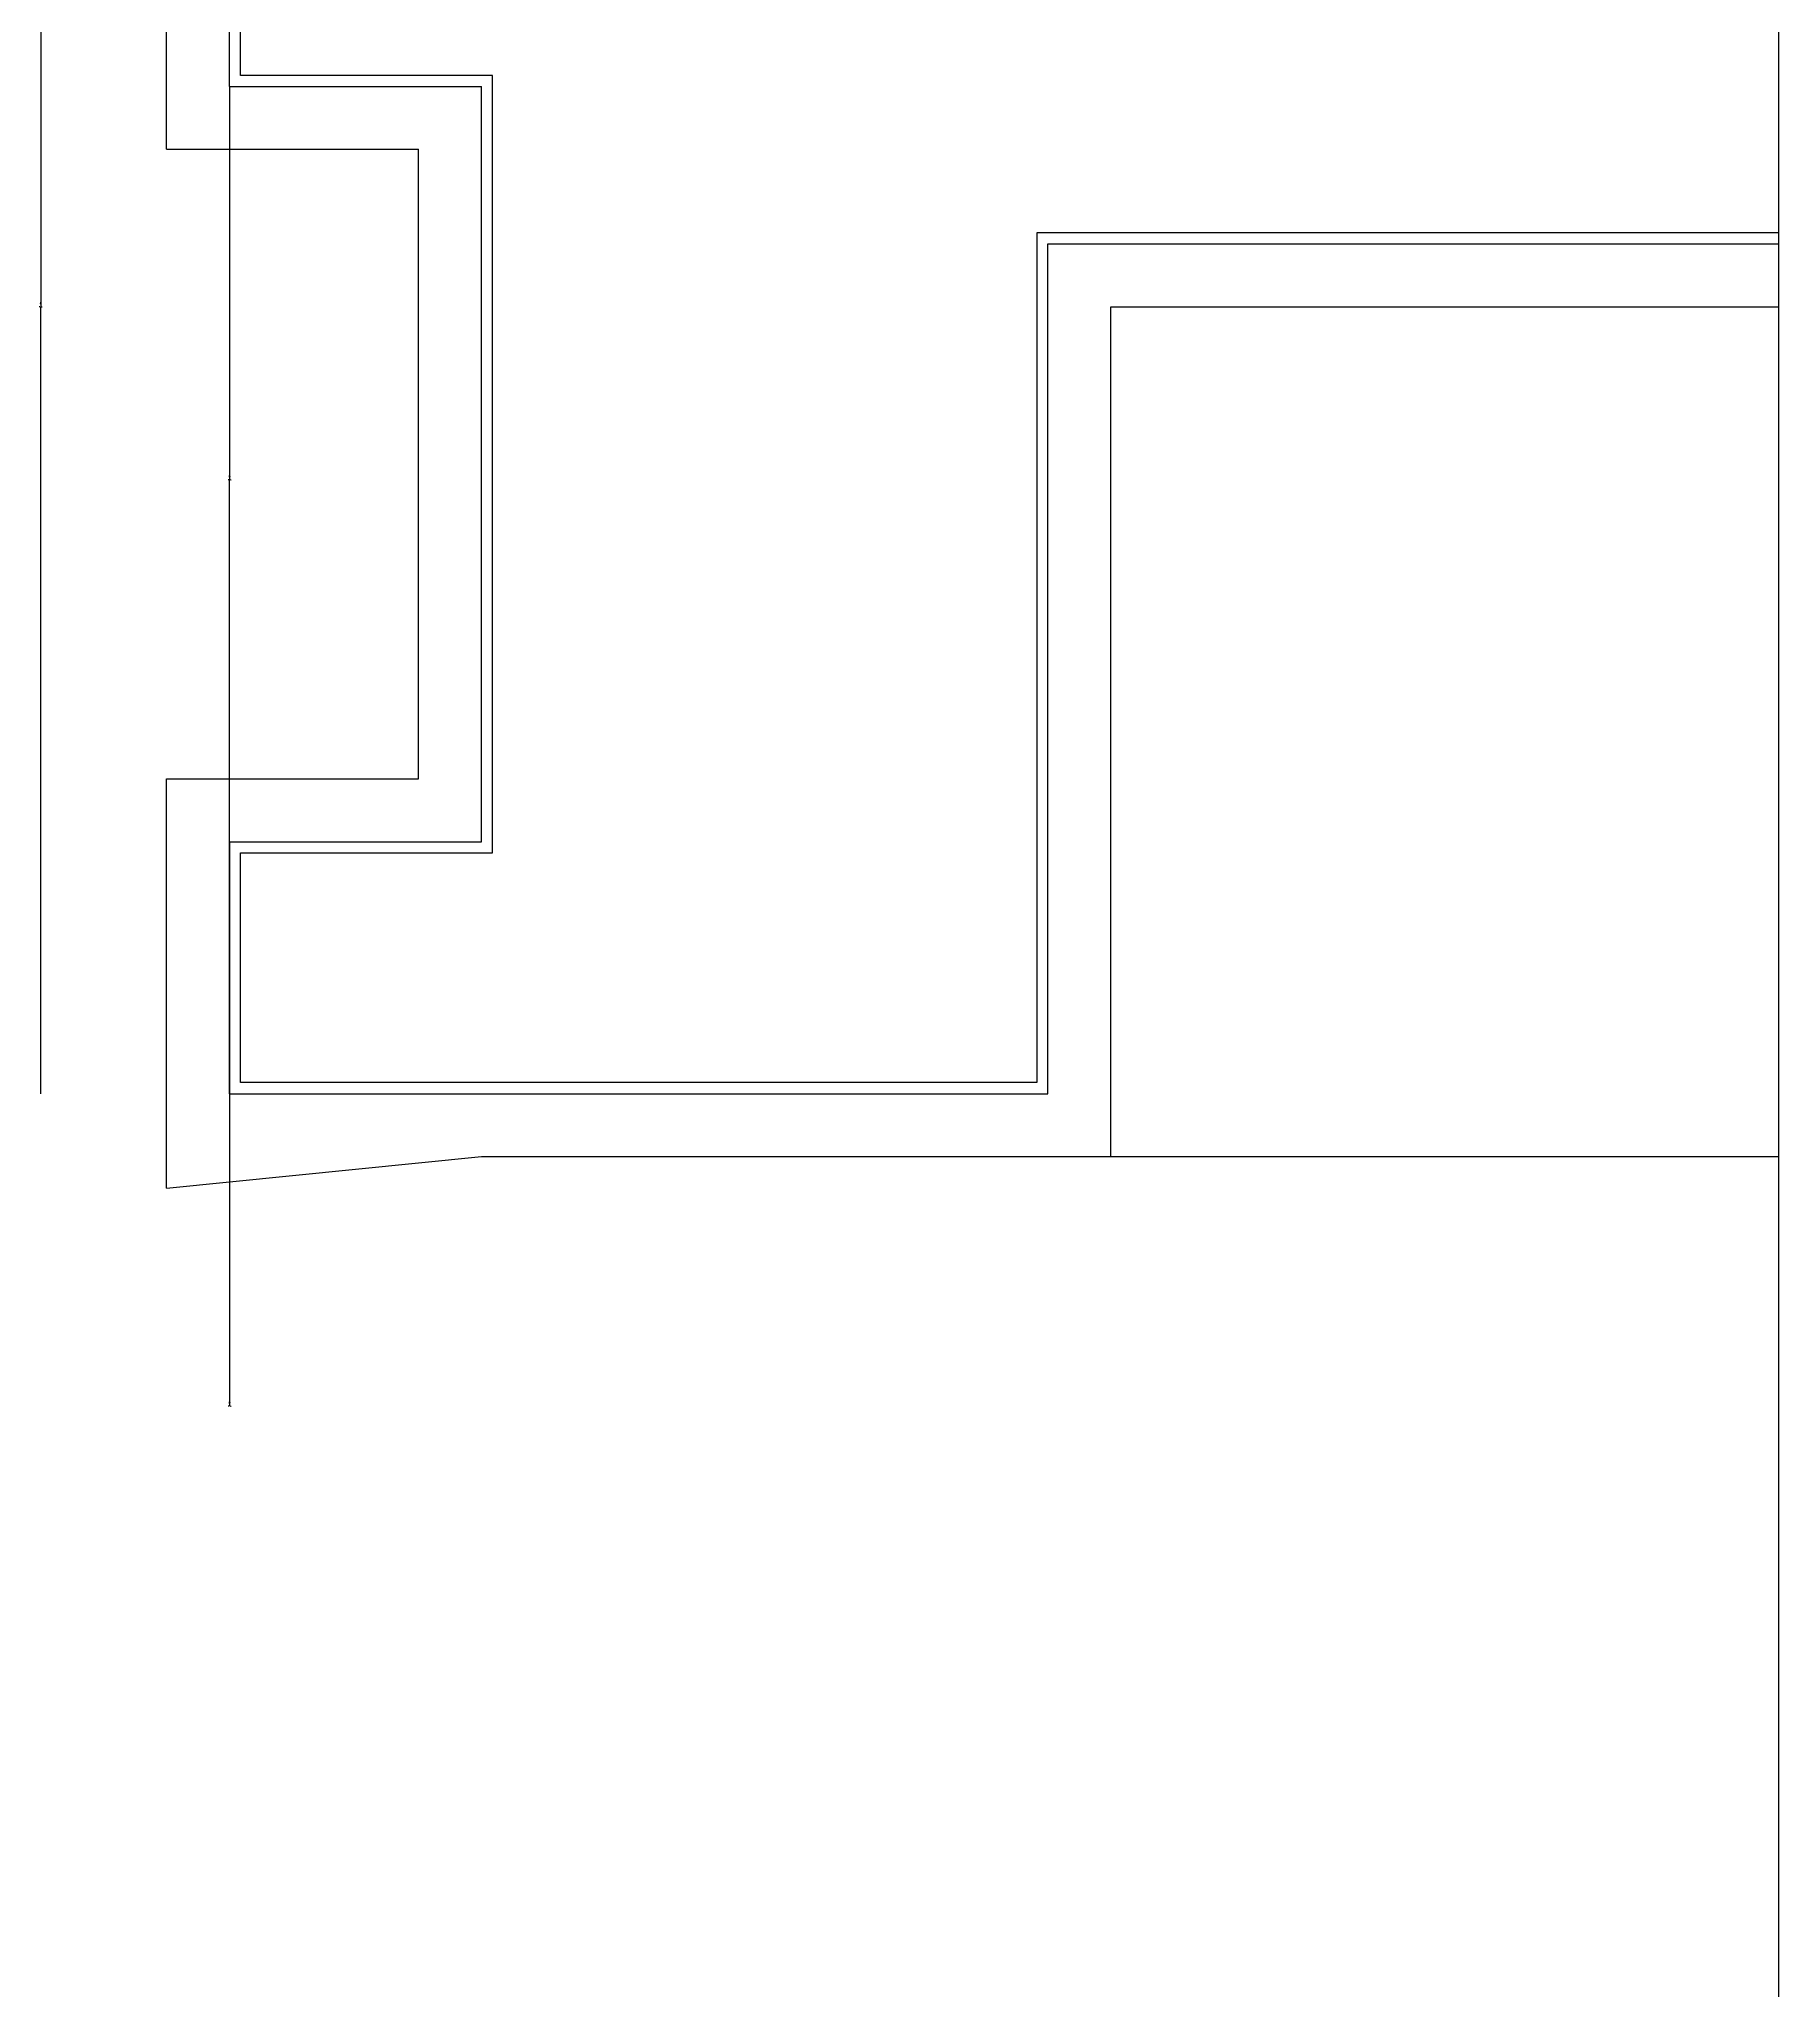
# Model space of a CAD drawing. Header units: metres. Extents: x 2560 to 14440, y -4690 to 3710.
# Drawn here: x 8525 to 9077, y 903 to 1525 of the extents above; entities that cross this region are included whole.
import ezdxf

# ---------------------------------------------------------------- set-up
doc = ezdxf.new("R2010")
doc.units = ezdxf.units.M
for name, color, linetype in [('LM', 141, 'Continuous'), ('OTHER', 7, 'Continuous'), ('PUB_DIM', 3, 'Continuous'), ('PUB_WALL', 7, 'Continuous'), ('S_WALL', 7, 'Continuous')]:
    doc.layers.add(name, color=color, linetype=linetype)
doc.dimstyles.get("Standard").update_dxf_attribs({"dimtxt": 2.5, "dimasz": 2.5, "dimexe": 1.25, "dimexo": 0.625, "dimtad": 1, "dimcen": 2.5, "dimazin": 3, "dimtfac": 1, "dimtmove": 0, "dimatfit": 3})

# ---------------------------------------------------------------- blocks, each defined once
blk = doc.blocks.new('*D1')
for p, q in [((8585.11, 1270), (8585.11, 1090.74)), ((8585.11, 1190), (8585.11, 1090.74)), ((8584.86, 1090.74), (8584.61, 1090.74)), ((8585.11, 1090.74), (8585.11, 1090.74)), ((8585.36, 1090.74), (8585.61, 1090.74))]:
    blk.add_line(p, q)
at = {"layer": 'Defpoints'}
for p in [(8585.11, 1270), (8585.11, 1190), (8585.11, 1090.74)]:
    blk.add_point(p, dxfattribs=at)
at = {"layer": 'PUB_DIM', "insert": (8585.11, 1091.865), "char_height": 1, "attachment_point": 5}
blk.add_mtext('0', dxfattribs=at)
blk = doc.blocks.new('*D21')
for p, q in [((8525.11, 1690), (8525.11, 1440)), ((8524.86, 1440), (8524.61, 1440)), ((8525.11, 1190), (8525.11, 1440)), ((8525.11, 1440), (8525.11, 1440)), ((8525.36, 1440), (8525.61, 1440))]:
    blk.add_line(p, q)
at = {"layer": 'Defpoints'}
for p in [(8525.11, 1690), (8525.11, 1440), (8525.11, 1190)]:
    blk.add_point(p, dxfattribs=at)
at = {"layer": 'PUB_DIM', "insert": (8525.11, 1441.125), "char_height": 1, "attachment_point": 5}
blk.add_mtext('0', dxfattribs=at)
blk = doc.blocks.new('*D22')
for p, q in [((8585.11, 1510), (8585.11, 1385)), ((8584.86, 1385), (8584.61, 1385)), ((8585.11, 1270), (8585.11, 1385)), ((8585.11, 1385), (8585.11, 1385)), ((8585.36, 1385), (8585.61, 1385))]:
    blk.add_line(p, q)
at = {"layer": 'Defpoints'}
for p in [(8585.11, 1510), (8585.11, 1385), (8585.11, 1270)]:
    blk.add_point(p, dxfattribs=at)
at = {"layer": 'PUB_DIM', "insert": (8585.11, 1386.125), "char_height": 1, "attachment_point": 5}
blk.add_mtext('0', dxfattribs=at)
blk = doc.blocks.new('*D23')
for p, q in [((8585.11, 1590), (8585.11, 1550)), ((8584.86, 1550), (8584.61, 1550)), ((8585.11, 1510), (8585.11, 1550)), ((8585.11, 1550), (8585.11, 1550)), ((8585.36, 1550), (8585.61, 1550))]:
    blk.add_line(p, q)
at = {"layer": 'Defpoints'}
for p in [(8585.11, 1590), (8585.11, 1550), (8585.11, 1510)]:
    blk.add_point(p, dxfattribs=at)
at = {"layer": 'PUB_DIM', "insert": (8585.11, 1551.125), "char_height": 1, "attachment_point": 5}
blk.add_mtext('0', dxfattribs=at)

msp = doc.modelspace()

# ---------------------------------------------------------------- linework, layer by layer
at = {"layer": 'LM'}
for p, q in [((8565.11, 1490), (8565.11, 1610)), ((8565.11, 1490), (8645.11, 1490)), ((8645.11, 1290), (8645.11, 1490)), ((8865.11, 1440), (9077.3, 1440)), ((8865.11, 1170), (8865.11, 1440)), ((8565.11, 1290), (8645.11, 1290)), ((8565.11, 1160), (8565.11, 1290)), ((8565.11, 1160), (8665.11, 1170)), ((8665.11, 1170), (8865.11, 1170)), ((8865.11, 1170), (9077.3, 1170))]:
    msp.add_line(p, q, dxfattribs=at)
at = {"layer": 'OTHER'}
msp.add_line((9077.3, 903.08), (9077.3, 1907.41), dxfattribs=at)
at = {"layer": 'PUB_WALL'}
msp.add_lwpolyline([(9077.3, 1463.5), (8841.61, 1463.5), (8841.61, 1193.5), (8588.61, 1193.5), (8588.61, 1266.5), (8668.61, 1266.5), (8668.61, 1513.5), (8588.61, 1513.5), (8588.61, 1586.5), (8668.61, 1586.5), (8668.61, 1686.5), (8841.61, 1686.5), (8841.61, 1536.5), (9077.3, 1536.5)], dxfattribs=at)
at = {"layer": 'S_WALL'}
for p, q in [((8585.11, 1510), (8585.11, 1590)), ((8585.11, 1510), (8665.11, 1510)), ((8665.11, 1270), (8665.11, 1510)), ((8845.11, 1190), (8845.11, 1460)), ((8845.11, 1460), (9077.3, 1460)), ((8585.11, 1270), (8665.11, 1270)), ((8585.11, 1190), (8585.11, 1270)), ((8585.11, 1190), (8845.11, 1190))]:
    msp.add_line(p, q, dxfattribs=at)

# ---------------------------------------------------------------- dimensions: what is measured, and where the dimension line sits
at = {"layer": 'PUB_DIM'}
for base, p1, p2, picture, middle in [((8525.11, 1440), (8525.11, 1690), (8525.11, 1190), '*D21', (8525.11, 1441.125)), ((8585.11, 1550), (8585.11, 1590), (8585.11, 1510), '*D23', (8585.11, 1551.125)), ((8585.11, 1385), (8585.11, 1510), (8585.11, 1270), '*D22', (8585.11, 1386.125)), ((8585.11, 1090.74), (8585.11, 1270), (8585.11, 1190), '*D1', (8585.11, 1091.865))]:
    dim = msp.add_linear_dim(base=base, p1=p1, p2=p2, dimstyle='Standard', dxfattribs=at)
    dim.commit()
    dim.dimension.update_dxf_attribs({"geometry": picture, "text_midpoint": middle})

doc.saveas('drawing.dxf')
